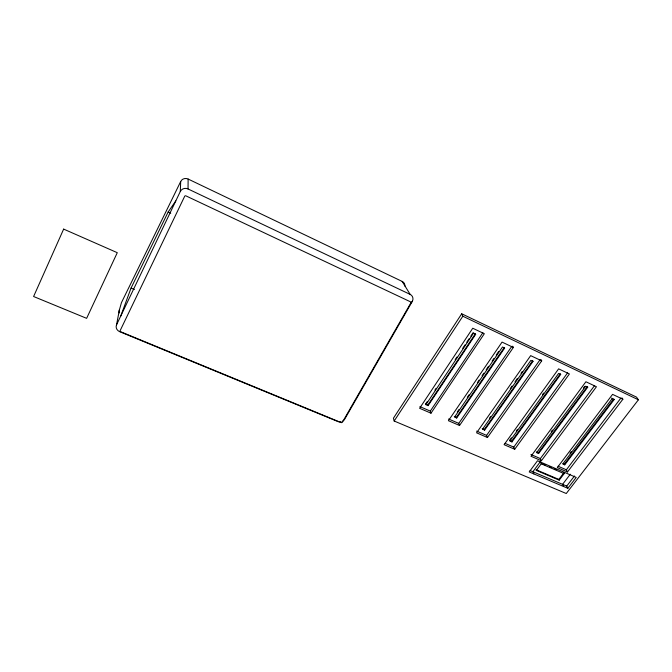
<?xml version="1.0" encoding="UTF-8"?>
<svg xmlns="http://www.w3.org/2000/svg" width="672" height="672" viewBox="0 0 672 672"><rect width="100%" height="100%" fill="white"/><g stroke="black" fill="none" stroke-linecap="round" stroke-linejoin="round"><path stroke-width="1.01" d="M342.283 421.319A5.267 4.637 -18.1 0 0 344.652 419.252L412.432 301.157A5.72 5.233 -31.5 0 0 410.164 294.395L188.034 188.958L188.135 179.054A5.645 5.393 24.2 0 0 180.701 181.49L121.447 302.66L119.406 309.842L116.533 324.853A5.897 5.292 8.5 0 0 119.524 331.624L337.898 421.554A5.267 4.637 -18.1 0 0 341.048 421.739M116.533 324.853L180.298 191.503L180.701 181.49M120.708 316.134L131.048 288.086L168.168 211.966L175.795 200.92M410.701 303.206L410.752 303.089A1.352 1.235 -31.4 0 0 410.29 301.72L185.85 195.838A0.991 0.949 20.8 0 0 184.716 196.207L120.179 330.574A1.201 1.075 8.2 0 0 120.7 331.758L341.233 422.604A1.067 0.941 -18.1 0 0 342.409 422.201L410.701 303.206L412.432 301.157M461.706 313.782L393.431 418.194L394.17 421.016L566.261 493.517L638.4 399.79L636.544 397.135L461.706 313.782L462.823 316.226L638.4 399.79M394.17 421.016L462.823 316.226M428.114 405.636L427.888 404.947L475.364 333.74L475.658 334.362L428.114 405.636L425.905 404.678L425.678 403.99L427.417 401.377M434.935 390.071L436.094 388.332M455.188 359.638L456.918 357.025M462.706 348.331L465.024 344.854M466.754 342.25L469.073 338.764M470.812 336.16L473.122 332.682L475.658 334.362M425.905 404.678L473.416 333.304M430.996 413.196L419.605 408.29L472.744 328.238L484.336 333.715L430.996 413.196L430.315 411.104L482.84 332.716M457.237 412.062L459.01 409.466M467.284 397.37L469.064 394.775M477.338 382.67L479.111 380.083M482.068 375.757L483.84 373.162M486.2 369.709L488.569 366.248M492.114 361.057L493.886 358.47M496.255 355.009L498.616 351.548M456.7 418.018L454.541 417.085L502.488 346.996L504.68 348.029L456.7 418.018L456.439 417.32L504.353 347.399M512.694 346.181L513.366 347.449L459.547 425.494L458.766 423.385L511.77 346.399M489.392 418.312L490.577 416.615M510.25 388.592L512.039 386.047M515.021 381.805L517.406 378.403M520.985 373.313L522.178 371.616M482.521 429.206L530.872 360.368L533.014 361.376L484.63 430.122L482.521 429.206L482.236 428.501L484.344 429.416L484.63 430.122M484.344 429.416L532.661 360.738L533.014 361.376M540.985 359.57L541.716 360.856L487.452 437.514L486.578 435.38L540.019 359.772M511.93 441.949L511.619 441.244L560.305 373.758L560.692 374.413L511.93 441.949L509.561 440.345L511.384 437.816M516.247 431.054L517.465 429.366M542.405 394.741L543.623 393.053M509.872 441.05L558.6 373.43L560.692 374.413M514.718 449.257L504.092 444.679L558.608 368.844L569.402 373.951L514.718 449.257L513.769 447.115L567.605 372.842M551.158 431.752L552.401 430.072M583.422 388.046L584.657 386.366M538.625 453.516L538.289 452.802L587.32 386.492L587.731 387.148L538.625 453.516L536.609 452.642L585.69 386.19L587.731 387.148M541.388 460.74L530.989 456.263L585.9 381.755L596.442 386.744L541.388 460.74L540.355 458.581L594.552 385.602M540.548 461.404L532.871 471.727L533.87 473.92M559.205 480.152L558.844 479.422L563.783 472.928L564.144 473.651L559.205 480.152L536.323 470.408L541.237 463.814L540.901 463.1M569.99 453.214L571.25 451.534M611.722 397.992L612.158 398.656L562.766 463.966L564.74 464.822L614.158 399.596L613.721 398.924L564.371 464.108L564.74 464.822M621.97 397.908L622.868 399.235L567.462 471.971L566.353 469.795L620.894 398.076M570.318 474.214L562.582 484.344L563.665 486.545M567.832 488.309L529.217 471.946L537.508 460.765L576.206 477.406L567.832 488.309L566.731 486.1L574.476 476.003M530.09 470.543L566.731 486.1M558.844 479.422L535.996 469.686L536.323 470.408M541.237 463.814L564.144 473.651M131.048 288.086L134.425 289.531M459.547 425.494L448.417 420.697L502.051 342.098L513.366 347.449M487.452 437.514L476.574 432.827L530.67 355.631L541.716 360.856M567.462 471.971L557.298 467.594L612.57 394.363L622.868 399.235M542.808 463.915L545.664 465.142M549.478 466.78L551.384 467.603M554.249 468.829L556.156 469.652M419.908 406.619L430.315 411.104M448.602 419L458.766 423.385M476.641 431.096L486.578 435.38M505.1 443.369L513.769 447.115M530.93 454.516L540.355 458.581M558.062 466.217L566.353 469.795M425.678 403.99L427.888 404.947M454.28 416.388L456.439 417.32M509.561 440.345L511.619 441.244M536.273 451.928L538.289 452.802M563.052 463.537L564.371 464.108M168.168 211.966L170.747 213.158M612.158 398.656L614.158 399.596M188.135 179.054L402.175 281.434A5.51 5.082 -31.9 0 1 404.813 284.819M402.175 281.434L410.164 294.395M119.221 312.976A5.662 5.124 9.6 0 1 119.406 309.842M404.888 285.449A5.51 5.082 -31.9 0 1 404.888 286.096M180.298 191.503A5.863 5.594 21.5 0 1 188.034 188.958M63.647 229.102L33.6 296.512L86.629 318.343L117.281 252.689L63.647 229.102"/></g></svg>
